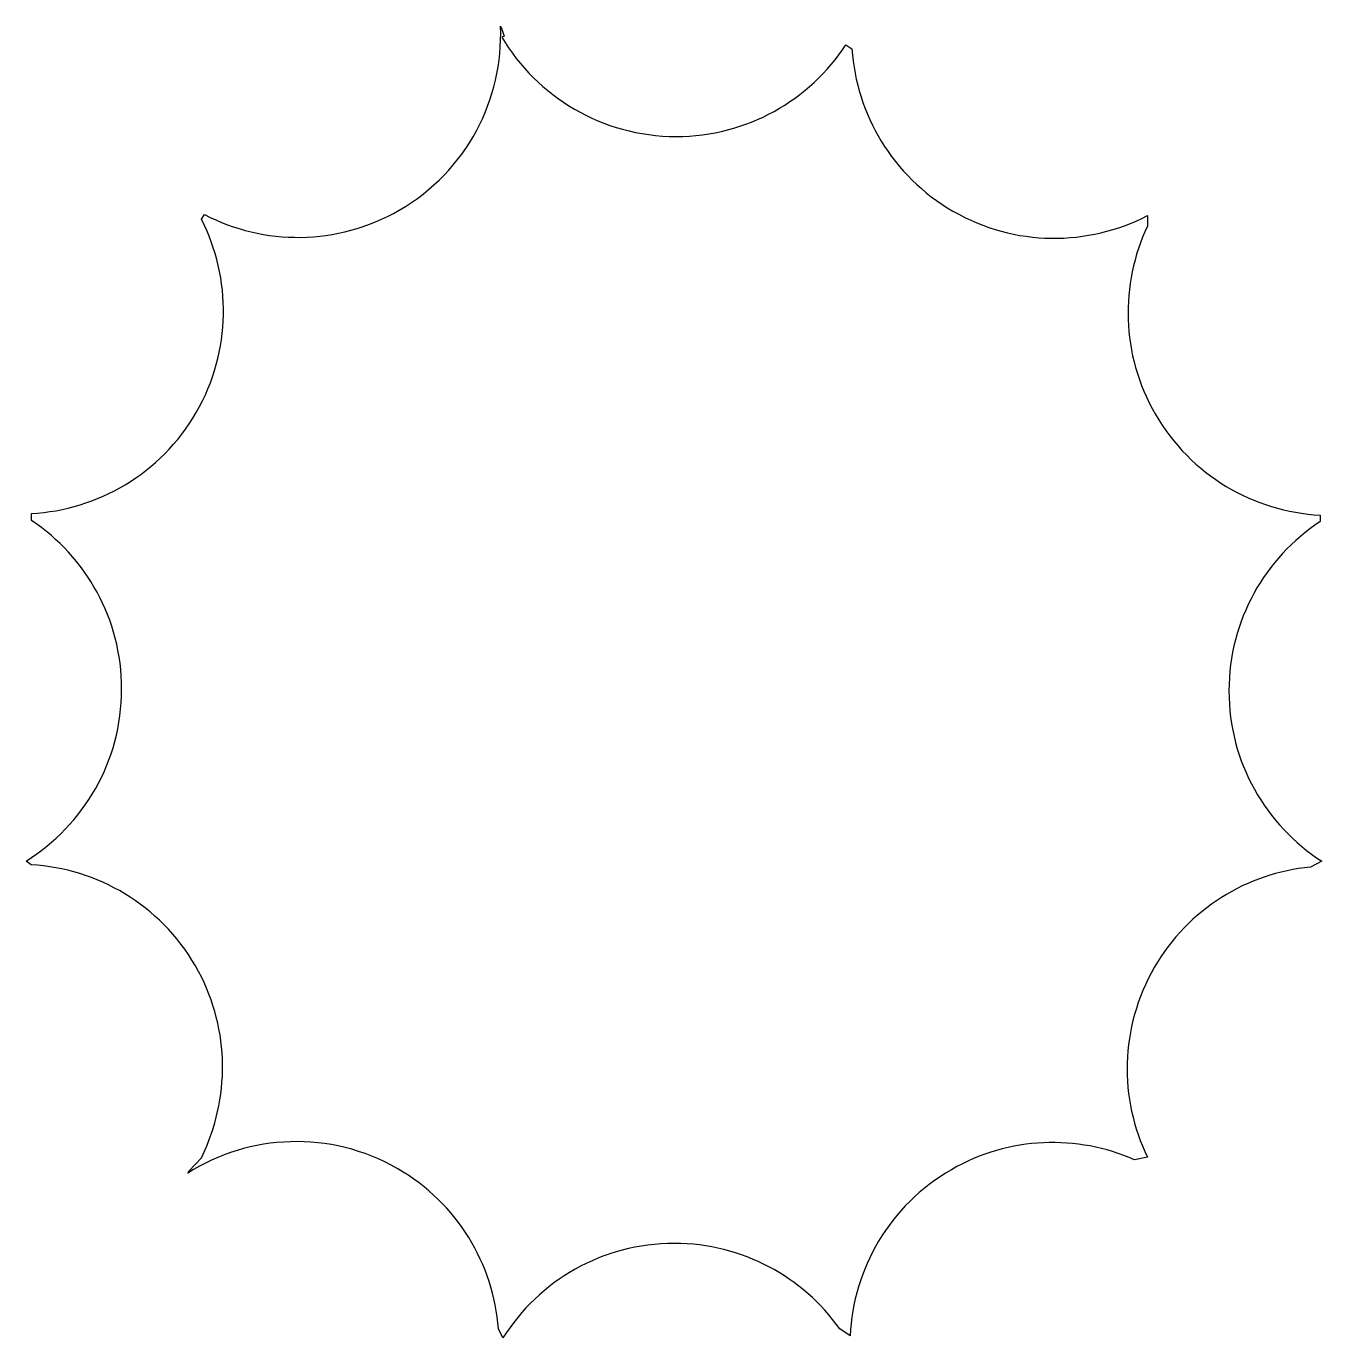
# Model space of a CAD drawing. Header units: centimetres. Extents: x -3.88 to 3.88, y -3.93 to 3.93.
import ezdxf

# ---------------------------------------------------------------- set-up
doc = ezdxf.new("R2010")
doc.units = ezdxf.units.CM
doc.header["$MEASUREMENT"] = 0
doc.layers.add('Camada 1', color=7, linetype='Continuous')

msp = doc.modelspace()

# ---------------------------------------------------------------- linework, layer by layer
at = {"layer": 'Camada 1'}
for points, knots in [([(3.87345, 1.00085), (3.47676, 1.02225), (3.09835, 1.23741), (2.88494, 1.60717), (2.88494, 1.60717), (2.67817, 1.96526), (2.67433, 2.38481), (2.83769, 2.73273), (2.83769, 2.73273), (2.83769, 2.73273), (2.83825, 2.79676), (2.83825, 2.79676), (2.83825, 2.79676), (2.48276, 2.61346), (2.04421, 2.60917), (1.67213, 2.82404), (1.67213, 2.82404), (1.3074, 3.0346), (1.09309, 3.40559), (1.06684, 3.79644), (1.06684, 3.79644), (1.06684, 3.79644), (1.03051, 3.82113), (1.03051, 3.82113), (1.03051, 3.82113), (0.81334, 3.49006), (0.43888, 3.27146), (0.01335, 3.27146), (0.01335, 3.27146), (-0.43189, 3.27146), (-0.8212, 3.5108), (-1.033, 3.86786), (-1.033, 3.86786), (-1.033, 3.86786), (-1.01911, 3.87207), (-1.01911, 3.87207), (-1.01911, 3.87207), (-1.01911, 3.87207), (-1.0335, 3.92073), (-1.0335, 3.92073), (-1.0335, 3.92073), (-1.0335, 3.92073), (-1.03989, 3.93252), (-1.03989, 3.93252), (-1.03989, 3.93252), (-1.02219, 3.4954), (-1.24177, 3.06344), (-1.64695, 2.82952), (-1.64695, 2.82952), (-2.01956, 2.61439), (-2.45877, 2.61894), (-2.81448, 2.80301), (-2.81448, 2.80301), (-2.81448, 2.80301), (-2.83282, 2.77557), (-2.83282, 2.77557), (-2.83282, 2.77557), (-2.65314, 2.4214), (-2.65036, 1.98626), (-2.86378, 1.61667), (-2.86378, 1.61667), (-3.07719, 1.24702), (-3.45544, 1.03186), (-3.8521, 1.0104), (-3.8521, 1.0104), (-3.8521, 1.0104), (-3.8508, 0.96838), (-3.8508, 0.96838), (-3.8508, 0.96838), (-3.52542, 0.75023), (-3.31118, 0.37907), (-3.31118, -0.04212), (-3.31118, -0.04212), (-3.31118, -0.47712), (-3.53967, -0.85876), (-3.88316, -1.07357), (-3.88316, -1.07357), (-3.88316, -1.07357), (-3.85281, -1.09632), (-3.85281, -1.09632), (-3.85281, -1.09632), (-3.45792, -1.11923), (-3.08181, -1.33415), (-2.86927, -1.70232), (-2.86927, -1.70232), (-2.66618, -2.05408), (-2.65887, -2.46511), (-2.81352, -2.80936), (-2.81352, -2.80936), (-2.81352, -2.80936), (-2.83225, -2.85362), (-2.83225, -2.85362), (-2.83225, -2.85362), (-2.83225, -2.85362), (-2.90819, -2.93355), (-2.90819, -2.93355), (-2.90819, -2.93355), (-2.90819, -2.93355), (-2.91523, -2.94495), (-2.91523, -2.94495), (-2.91523, -2.94495), (-2.5455, -2.71106), (-2.06163, -2.68523), (-1.65647, -2.91915), (-1.65647, -2.91915), (-1.29584, -3.12735), (-1.08227, -3.49245), (-1.05214, -3.87845), (-1.05214, -3.87845), (-1.05214, -3.87845), (-1.02536, -3.93248), (-1.02536, -3.93248), (-1.02536, -3.93248), (-0.80986, -3.59238), (-0.43015, -3.36654), (0.00228, -3.36656), (0.00228, -3.36656), (0.41164, -3.36653), (0.77373, -3.56889), (0.99404, -3.87901), (0.99404, -3.87901), (0.99404, -3.87901), (1.05582, -3.92092), (1.05582, -3.92092), (1.05582, -3.92092), (1.07479, -3.5214), (1.29037, -3.13947), (1.66251, -2.92466), (1.66251, -2.92466), (2.01131, -2.72326), (2.41837, -2.7144), (2.76082, -2.865), (2.76082, -2.865), (2.76082, -2.865), (2.83758, -2.84889), (2.83758, -2.84889), (2.83758, -2.84889), (2.6687, -2.49874), (2.67034, -2.07385), (2.87936, -1.71182), (2.87936, -1.71182), (3.08327, -1.35857), (3.43771, -1.14646), (3.81487, -1.10952), (3.81487, -1.10952), (3.81487, -1.10952), (3.88311, -1.07459), (3.88311, -1.07459), (3.88311, -1.07459), (3.54836, -0.85805), (3.32674, -0.48142), (3.32677, -0.05306), (3.32677, -0.05306), (3.32674, 0.37088), (3.54375, 0.7441), (3.87271, 0.96167), (3.87271, 0.96167), (3.87271, 0.96167), (3.87345, 1.00085), (3.87345, 1.00085)], [0, 0, 0, 0, 0.0243902, 0.0243902, 0.0243902, 0.0243902, 0.0487805, 0.0487805, 0.0487805, 0.0487805, 0.0731707, 0.0731707, 0.0731707, 0.0731707, 0.097561, 0.097561, 0.097561, 0.097561, 0.1219512, 0.1219512, 0.1219512, 0.1219512, 0.1463415, 0.1463415, 0.1463415, 0.1463415, 0.1707317, 0.1707317, 0.1707317, 0.1707317, 0.195122, 0.195122, 0.195122, 0.195122, 0.2195122, 0.2195122, 0.2195122, 0.2195122, 0.2439024, 0.2439024, 0.2439024, 0.2439024, 0.2682927, 0.2682927, 0.2682927, 0.2682927, 0.2926829, 0.2926829, 0.2926829, 0.2926829, 0.3170732, 0.3170732, 0.3170732, 0.3170732, 0.3414634, 0.3414634, 0.3414634, 0.3414634, 0.3658537, 0.3658537, 0.3658537, 0.3658537, 0.3902439, 0.3902439, 0.3902439, 0.3902439, 0.4146341, 0.4146341, 0.4146341, 0.4146341, 0.4390244, 0.4390244, 0.4390244, 0.4390244, 0.4634146, 0.4634146, 0.4634146, 0.4634146, 0.4878049, 0.4878049, 0.4878049, 0.4878049, 0.5121951, 0.5121951, 0.5121951, 0.5121951, 0.5365854, 0.5365854, 0.5365854, 0.5365854, 0.5609756, 0.5609756, 0.5609756, 0.5609756, 0.5853659, 0.5853659, 0.5853659, 0.5853659, 0.6097561, 0.6097561, 0.6097561, 0.6097561, 0.6341463, 0.6341463, 0.6341463, 0.6341463, 0.6585366, 0.6585366, 0.6585366, 0.6585366, 0.6829268, 0.6829268, 0.6829268, 0.6829268, 0.7073171, 0.7073171, 0.7073171, 0.7073171, 0.7317073, 0.7317073, 0.7317073, 0.7317073, 0.7560976, 0.7560976, 0.7560976, 0.7560976, 0.7804878, 0.7804878, 0.7804878, 0.7804878, 0.804878, 0.804878, 0.804878, 0.804878, 0.8292683, 0.8292683, 0.8292683, 0.8292683, 0.8536585, 0.8536585, 0.8536585, 0.8536585, 0.8780488, 0.8780488, 0.8780488, 0.8780488, 0.902439, 0.902439, 0.902439, 0.902439, 0.9268293, 0.9268293, 0.9268293, 0.9268293, 0.9512195, 0.9512195, 0.9512195, 0.9512195, 1, 1, 1, 1]), ([(3.87345, 1.00085), (3.87345, 1.00085), (3.87345, 1.00085), (3.87345, 1.00085), (3.87345, 1.00085), (3.87345, 1.00085), (3.87345, 1.00085), (3.87345, 1.00085)], [0, 0, 0, 0, 0.3333333, 0.3333333, 0.3333333, 0.3333333, 1, 1, 1, 1])]:
    msp.add_open_spline(points, degree=3, knots=knots, dxfattribs=at)

doc.saveas('drawing.dxf')
